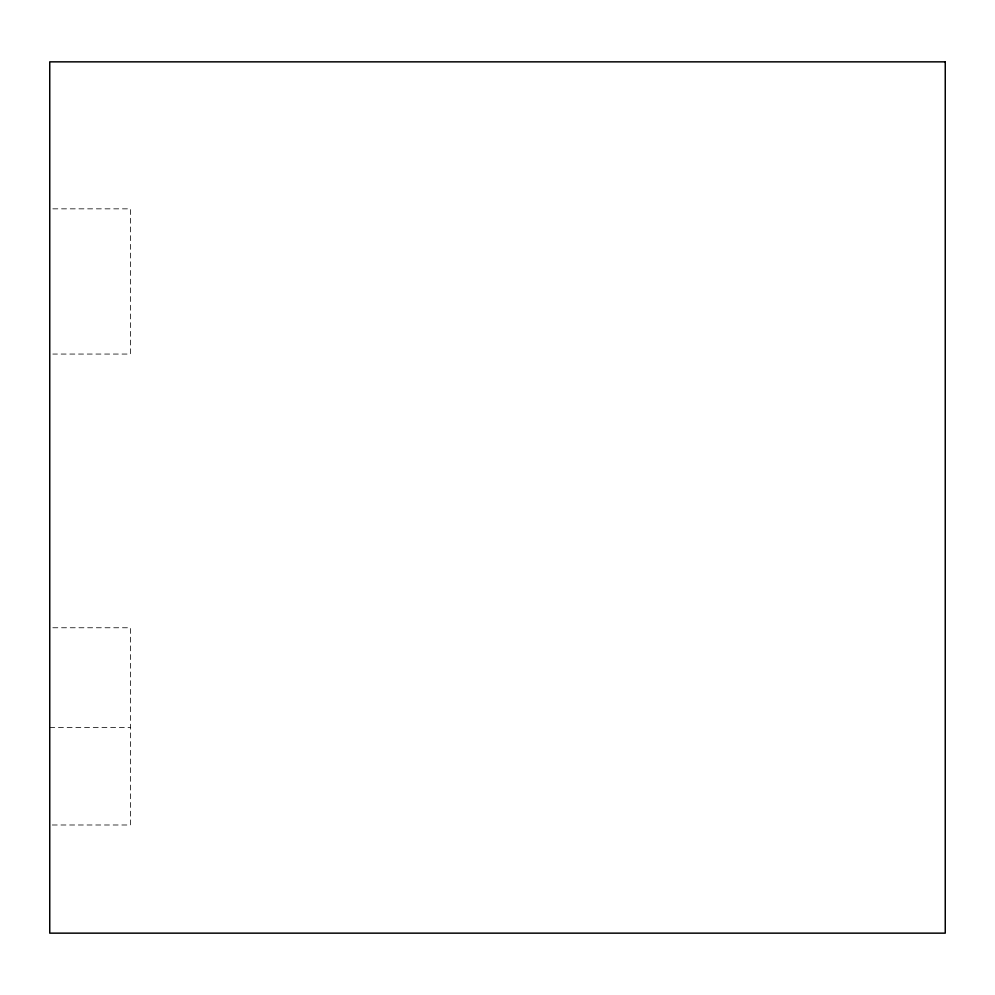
<?xml version="1.0" encoding="UTF-8"?>
<svg xmlns="http://www.w3.org/2000/svg" width="995" height="995" viewBox="0 0 995 995"><rect width="100%" height="100%" fill="white"/><g stroke="black" fill="none" stroke-linecap="round" stroke-linejoin="round"><path stroke-width="0.75" stroke-dasharray="4.97 3.73" d="M52.847 208.838L130.42 208.838L130.42 354.058L52.847 354.058M52.847 627.758L130.42 627.758L130.42 824.992L49.75 824.992M49.75 727.482L130.42 727.482"/><path stroke-width="1.49" d="M945.25 61.852L49.75 61.852L49.75 933.148L945.25 933.148L945.25 61.852"/></g></svg>
